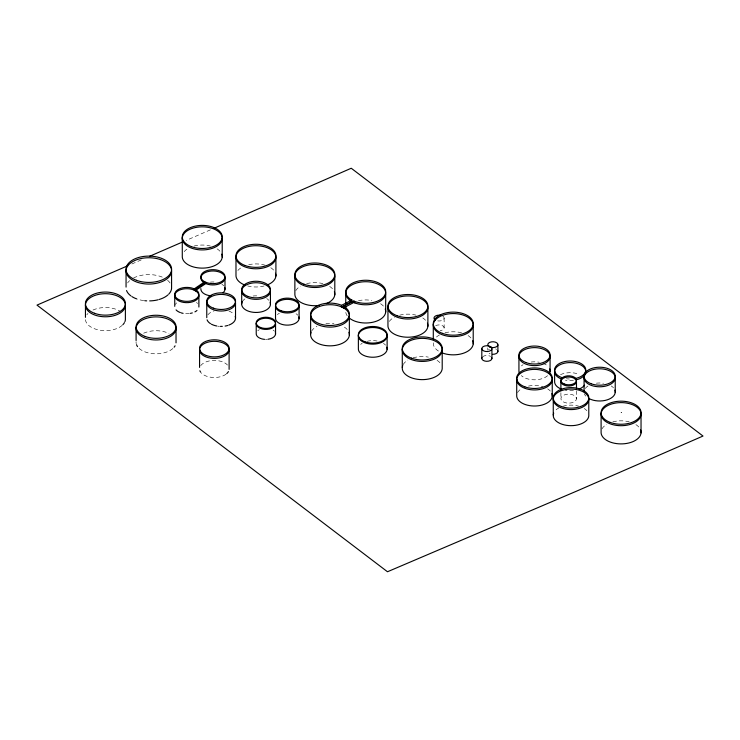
<?xml version="1.0" encoding="UTF-8"?>
<svg xmlns="http://www.w3.org/2000/svg" width="740" height="740" viewBox="0 0 740 740"><rect width="100%" height="100%" fill="white"/><g stroke="black" fill="none" stroke-linecap="round" stroke-linejoin="round"><path stroke-width="0.56" stroke-dasharray="3.7 2.78" d="M210.419 229.844L186.276 240.38M131.877 263.976L141.285 259.897M576.479 390.868L576.479 398.869A7.798 4.505 0 0 1 564.463 402.43A7.798 4.505 0 0 1 565.129 394.642A7.798 4.505 0 0 1 576.479 398.869M560.902 392.709L560.902 398.425M487.799 347.883L487.799 350.122M444.13 318.219L444.13 327.977M602.046 428.821A19.989 11.544 0 0 1 606.717 424.325M612.887 421.828A19.989 11.544 0 0 1 629.148 421.8M635.891 424.612A19.989 11.544 0 0 1 640.174 428.96M403.217 364.552A19.989 11.544 0 0 1 407.897 360.056M413.124 357.827A19.989 11.544 0 0 1 428.377 357.106M437.062 360.352A19.989 11.544 0 0 1 441.345 364.69M438.432 351.047A19.989 11.544 0 0 1 433.289 342.731M436.461 337.042A19.989 11.544 0 0 1 439.838 334.748M445.073 332.778A19.989 11.544 0 0 1 463.203 333.296M468.069 335.562A19.989 11.544 0 0 1 472.795 340.881M389.332 321.438A19.989 11.544 0 0 1 394.503 317.127M399.739 315.157A19.989 11.544 0 0 1 416 315.129M422.743 317.941A19.989 11.544 0 0 1 427.461 323.26M347.208 315.804A19.989 11.544 0 0 1 345.756 310.883M358.512 300.69A19.989 11.544 0 0 1 371.85 300.468M380.545 303.714A19.989 11.544 0 0 1 383.514 306.193M295.806 290.626A19.989 11.544 0 0 1 300.486 286.13M306.656 283.642A19.989 11.544 0 0 1 322.918 283.614M329.651 286.426A19.989 11.544 0 0 1 332.621 288.905M264.125 285.982A19.989 11.544 0 0 1 246.91 285.751M237.882 270.507A19.989 11.544 0 0 1 241.601 267.418M248.732 264.689A19.989 11.544 0 0 1 265.9 265.447M270.766 267.714A19.989 11.544 0 0 1 275.483 273.023M184.186 251.637A19.989 11.544 0 0 1 188.839 248.02M194.065 246.05A19.989 11.544 0 0 1 210.327 246.022M217.07 248.834A19.989 11.544 0 0 1 221.353 253.182M143.745 300.588A22.783 13.154 0 0 1 136.456 298.812M127.632 282.921A22.783 13.154 0 0 1 129.676 280.627M133.524 278.009A22.783 13.154 0 0 1 163.115 277.509M167.564 280.284A22.783 13.154 0 0 1 170.283 283.337M122.211 325.341A19.989 11.544 0 0 1 99.29 330.068A19.989 11.544 0 0 1 85.451 318.505M86.83 314.833A19.989 11.544 0 0 1 87.958 313.464M93 310.042A19.989 11.544 0 0 1 120.241 311.337M172.855 348.531A19.989 11.544 0 0 1 138.269 347.532M136.225 343.702A19.989 11.544 0 0 1 136.095 341.695M143.643 333.222A19.989 11.544 0 0 1 169.007 333.472M226.015 374.2A14.791 8.538 0 0 1 201.178 372.858M200.707 365.643A14.791 8.538 0 0 1 213.786 360.426A14.791 8.538 0 0 1 227.504 365.061M585.784 396.094A15.595 9 0 0 1 584.415 393.884M585.284 388.5A15.595 9 0 0 1 588.226 385.864M596.375 383.19A15.595 9 0 0 1 603.461 383.264M611.212 385.947A15.595 9 0 0 1 613.525 387.88M573.463 380.379A15.595 9 0 0 1 565.397 380.147M573.463 390.498A15.595 9 0 0 1 565.397 390.267M560.495 374.644A15.595 9 0 0 1 578.643 374.135M569.402 378.991A15.595 9 0 0 1 566.377 378.732M547.6 375.698A15.595 9 0 0 1 521.302 375.606M521.404 365.93A15.595 9 0 0 1 523.078 364.69M531.227 362.017A15.595 9 0 0 1 539.284 362.249M542.966 363.257A15.595 9 0 0 1 548.377 366.707M556.082 409.831A17.788 10.268 0 0 1 559.088 407.786M562.909 406.26A17.788 10.268 0 0 1 578.643 406.121M584.221 408.508A17.788 10.268 0 0 1 586.857 410.719M517.547 392.589A17.788 10.268 0 0 1 521.709 388.593M528.499 386.067A17.788 10.268 0 0 1 543.132 386.77M547.665 388.851A17.788 10.268 0 0 1 550.31 391.053M311.531 331.224A19.388 11.193 0 0 1 316.979 326.349M325.905 323.704A19.388 11.193 0 0 1 333.971 323.695M344.368 327.136A19.388 11.193 0 0 1 347.245 329.541M360.657 344.433A14.393 8.307 0 0 1 362.193 343.286M367.022 341.316A14.393 8.307 0 0 1 377.16 341.029M383.413 343.36A14.393 8.307 0 0 1 385.549 345.145M242.378 301.606A14.393 8.307 0 0 1 245.523 298.498M253.043 296.028A14.393 8.307 0 0 1 258.658 295.982M266.742 298.572A14.393 8.307 0 0 1 268.879 300.357M219.503 326.331A14.393 8.307 0 0 1 217.643 326.137M207.885 314.851A14.393 8.307 0 0 1 214.582 310.68M228.956 311.096A14.393 8.307 0 0 1 233.96 314.287M189.357 313.51A12.09 6.984 0 0 1 184.121 313.492M175.306 304.547A12.09 6.984 0 0 1 176.656 302.901M196.452 302.475A12.09 6.984 0 0 1 197.571 303.502M210.373 282.134A12.09 6.984 0 0 1 215.608 282.162M221.88 284.28A12.09 6.984 0 0 1 223.674 285.779M277.389 314.62A11.803 6.817 0 0 1 279.387 313.27M296.055 313.751A11.803 6.817 0 0 1 297.804 315.212M267.094 339.355A9.676 5.587 0 0 1 265.41 339.392M257.761 330.78A9.676 5.587 0 0 1 259.398 329.661M273.069 330.059A9.676 5.587 0 0 1 274.503 331.261M490.102 353.831A5.06 2.923 0 0 1 489.103 353.341M488.604 349.798A5.06 2.923 0 0 1 489.454 349.215M495.587 348.929A5.06 2.923 0 0 1 496.596 349.419M482.619 356.81A5.06 2.923 0 0 1 490.611 356.43M435.684 325.665A5.06 2.923 0 0 1 443.575 326.497A5.06 2.923 0 0 1 440.143 330.688M442.825 316.11A5.06 2.923 0 0 1 443.325 319.652A5.06 2.923 0 0 1 437.525 320.855M621.063 412.384L621.572 412.467L621.063 412.384"/><path stroke-width="1.11" d="M204.776 281.727L204.776 283.041L194.204 290.228L194.204 288.914L204.776 281.727L203.953 281.329A12.09 6.984 0 0 1 209.355 269.971A12.09 6.984 0 0 1 224.895 277.593A12.09 6.984 0 0 1 206.358 282.504L205.794 282.227L195.147 289.377L195.147 290.69L205.794 283.54L205.794 282.227M341.464 305.37L351.898 300.014L351.898 301.485L341.464 306.971L341.464 305.37L340.511 304.899A19.388 11.193 0 0 0 310.782 312.779A19.388 11.193 0 0 0 335.701 325.008A19.388 11.193 0 0 0 344.368 306.795L343.443 306.341L343.443 307.942L353.877 302.457L353.877 300.986L354.876 301.476A19.989 11.544 0 0 0 385.522 293.364A19.989 11.544 0 0 0 359.834 280.756A19.989 11.544 0 0 0 350.899 299.524L351.898 300.014M343.443 306.341L353.877 300.986M213.573 228.466L351.241 168.248L703 436.045L576.747 491.073L387.483 571.752L37 305.111L127.706 265.789M182.086 242.202L149.647 256.271M490.102 347.125L491.295 347.458A5.06 2.923 0 0 0 497.9 344.822L497.9 351.528M204.776 283.041L203.953 282.634A12.09 6.984 0 0 1 209.355 271.284A12.09 6.984 0 0 1 224.895 278.906A12.09 6.984 0 0 1 206.358 283.818L205.341 283.318M194.204 288.914L193.371 288.507A12.09 6.984 0 0 0 174.834 293.419A12.09 6.984 0 0 0 190.374 301.041A12.09 6.984 0 0 0 195.776 289.682L195.147 289.377M491.295 347.458L488.418 345.858A5.06 2.923 0 0 0 481.851 348.993A5.06 2.923 0 0 0 489.556 351.102A5.06 2.923 0 0 0 489.612 346.181L489.612 347.088M641.034 414.733A19.989 11.544 0 0 1 610.223 423.854A19.989 11.544 0 0 1 611.952 403.883A19.989 11.544 0 0 1 641.034 414.733L641.034 432.937M615.227 378.242A15.595 9 0 0 1 591.195 385.355A15.595 9 0 0 1 592.537 369.778A15.595 9 0 0 1 615.227 378.242L615.227 392.44M601.102 413.577L601.102 431.781A19.989 11.544 0 0 0 622.682 443.861A19.989 11.544 0 0 0 640.609 429.931M588.79 399.831A17.788 10.268 0 0 1 561.373 407.953A17.788 10.268 0 0 1 562.909 390.184A17.788 10.268 0 0 1 588.79 399.831L588.79 415.917A17.788 10.268 0 0 1 568.598 425.574A17.788 10.268 0 0 1 553.687 413.114M584.082 377.345L584.082 391.543M576.479 381.729A7.798 4.505 0 0 1 564.463 385.281A7.798 4.505 0 0 1 565.129 377.493A7.798 4.505 0 0 1 576.479 381.729L576.479 388.583M560.902 381.276L560.902 390.424M554.612 371.129L554.612 381.248A15.595 9 0 0 0 561.725 389.259M553.261 398.814L553.261 414.89M552.244 380.175A17.788 10.268 0 0 1 524.827 388.287A17.788 10.268 0 0 1 526.362 370.518A17.788 10.268 0 0 1 552.244 380.175L552.244 396.252M550.079 357.069A15.595 9 0 0 1 526.048 364.182A15.595 9 0 0 1 527.389 348.605A15.595 9 0 0 1 550.079 357.069L550.079 371.267M518.934 356.171L518.934 370.37A15.595 9 0 0 0 519.258 372.71M516.714 379.148L516.714 395.234A17.788 10.268 0 0 0 535.917 405.983A17.788 10.268 0 0 0 551.874 393.578M491.915 348.781L491.915 358.53M481.814 348.485L481.814 358.243M473.212 325.674A19.989 11.544 0 0 1 442.409 334.795A19.989 11.544 0 0 1 444.13 314.833A19.989 11.544 0 0 1 473.212 325.674L473.212 343.878M442.206 350.464A19.989 11.544 0 0 1 411.403 359.585A19.989 11.544 0 0 1 413.124 339.623A19.989 11.544 0 0 1 442.206 350.464L442.206 368.668A19.989 11.544 0 0 1 419.515 379.528A19.989 11.544 0 0 1 402.754 365.523M433.289 324.527L433.289 339.318M427.887 308.053A19.989 11.544 0 0 1 397.075 317.173A19.989 11.544 0 0 1 398.805 297.212A19.989 11.544 0 0 1 427.887 308.053L427.887 326.257M402.282 349.317L402.282 367.521M387.954 306.906L387.954 325.11A19.989 11.544 0 0 0 409.535 337.19A19.989 11.544 0 0 0 427.461 323.26M387.122 336.247A14.393 8.307 0 0 1 364.931 342.814A14.393 8.307 0 0 1 366.18 328.44A14.393 8.307 0 0 1 387.122 336.247L387.122 349.354M385.688 293.826L385.688 312.03M358.373 335.414L358.373 348.522A14.393 8.307 0 0 0 373.913 357.216A14.393 8.307 0 0 0 386.817 347.19M349.354 316.461L349.354 335.211M345.756 292.679L345.756 304.057M345.756 306.332L345.756 308.608M334.804 276.538A19.989 11.544 0 0 1 303.992 285.659A19.989 11.544 0 0 1 305.713 265.697A19.989 11.544 0 0 1 334.804 276.538L334.804 294.742M310.624 315.351L310.624 334.091M299.089 306.508A11.803 6.817 0 0 1 280.904 311.892A11.803 6.817 0 0 1 281.921 300.098A11.803 6.817 0 0 1 299.089 306.508L299.089 318.663M294.871 275.391L294.871 293.595A19.989 11.544 0 0 0 319.042 305.454M275.909 257.825A19.989 11.544 0 0 1 245.107 266.946A19.989 11.544 0 0 1 246.827 246.984A19.989 11.544 0 0 1 275.909 257.825L275.909 276.029M275.521 305.824L275.521 317.978A11.803 6.817 0 0 0 288.258 325.11A11.803 6.817 0 0 0 298.84 316.887M275.558 324.12A9.676 5.587 0 0 1 260.637 328.532A9.676 5.587 0 0 1 261.479 318.866A9.676 5.587 0 0 1 275.558 324.12L275.558 334.082M270.442 291.458A14.393 8.307 0 0 1 248.261 298.026A14.393 8.307 0 0 1 249.51 283.651A14.393 8.307 0 0 1 270.442 291.458L270.442 304.565M256.225 323.565L256.225 333.527A9.676 5.587 0 0 0 260.637 338.504M241.703 290.635L241.703 303.742M235.986 256.678L235.986 274.882A19.989 11.544 0 0 0 245.107 285.15M235.524 303.123A14.393 8.307 0 0 1 213.342 309.69A14.393 8.307 0 0 1 214.582 295.315A14.393 8.307 0 0 1 235.524 303.123L235.524 318.496M229.113 350.279A14.791 8.538 0 0 1 206.312 357.032A14.791 8.538 0 0 1 207.589 342.259A14.791 8.538 0 0 1 229.113 350.279L229.113 369.38M224.997 278.296L224.997 289.312M222.213 238.955A19.989 11.544 0 0 1 191.401 248.076A19.989 11.544 0 0 1 193.131 228.105A19.989 11.544 0 0 1 222.213 238.955L222.213 257.159M206.774 302.299L206.774 317.664M199.569 349.428L199.569 367.41M198.884 296.028L198.884 307.035M182.281 237.799L182.281 256.003A19.989 11.544 0 0 0 203.87 268.084A19.989 11.544 0 0 0 221.787 254.153M176.028 329.004A19.989 11.544 0 0 1 145.216 338.125A19.989 11.544 0 0 1 146.936 318.163A19.989 11.544 0 0 1 176.028 329.004L176.028 342.842M174.742 295.334L174.742 306.341M171.578 271.552A22.783 13.154 0 0 1 136.456 281.949A22.783 13.154 0 0 1 138.426 259.194A22.783 13.154 0 0 1 171.578 271.552L171.578 288.415A22.783 13.154 0 0 1 168.729 294.159M136.095 327.857L136.095 340.539M126.059 270.239L126.059 287.101M125.384 305.824A19.989 11.544 0 0 1 94.572 314.944A19.989 11.544 0 0 1 96.293 294.973A19.989 11.544 0 0 1 125.384 305.824L125.384 319.652A19.989 11.544 0 0 1 124.903 321.65M85.451 304.667L85.451 317.349M472.795 340.881A19.989 11.544 0 0 1 464.618 352.804A19.989 11.544 0 0 1 442.409 352.999M385.263 309.024A19.989 11.544 0 0 1 373.053 322.196A19.989 11.544 0 0 1 348.568 317.377M334.378 291.736A19.989 11.544 0 0 1 326.201 303.659M275.779 274.013A19.989 11.544 0 0 1 267.307 284.946M167.962 294.899A22.783 13.154 0 0 1 159.211 299.469M158.147 299.765A22.783 13.154 0 0 1 149.665 300.903M146.696 300.856A22.783 13.154 0 0 1 144.726 300.699M136.456 298.812A22.783 13.154 0 0 1 131.924 296.583M130.962 295.935A22.783 13.154 0 0 1 126.54 290.524M124.44 322.621A19.989 11.544 0 0 1 122.877 324.693M175.084 345.802A19.989 11.544 0 0 1 174.122 347.208M137.547 346.616A19.989 11.544 0 0 1 136.521 344.692M228.419 371.582A14.791 8.538 0 0 1 226.764 373.589M200.642 372.183A14.791 8.538 0 0 1 199.874 370.759M614.894 390.1A15.595 9 0 0 1 607.364 399.813A15.595 9 0 0 1 589.049 398.592M561.725 379.139A15.595 9 0 0 1 556.193 367.604A15.595 9 0 0 1 575.396 363.09A15.595 9 0 0 1 585.377 373.58M585.026 374.338A15.595 9 0 0 1 577.293 379.583M561.725 377.567A15.595 9 0 0 1 559.468 363.46A15.595 9 0 0 1 583.731 365.551A15.595 9 0 0 1 574.443 378.658M584.554 385.189A15.595 9 0 0 1 579.041 389.101M549.746 368.918A15.595 9 0 0 1 549.348 373.571M348.947 332.297A19.388 11.193 0 0 1 329.864 345.848A19.388 11.193 0 0 1 311.087 332.158M270.146 302.401A14.393 8.307 0 0 1 255.356 312.447A14.393 8.307 0 0 1 242.378 301.606M235.218 316.332A14.393 8.307 0 0 1 228.808 325.11M227.717 325.471A14.393 8.307 0 0 1 225.09 326.072M222.315 326.358A14.393 8.307 0 0 1 220.437 326.377M216.737 325.989A14.393 8.307 0 0 1 211.363 324.166M210.484 323.657A14.393 8.307 0 0 1 207.08 319.828M196.97 310.476A12.09 6.984 0 0 1 194.925 311.864M192.326 312.9A12.09 6.984 0 0 1 190.374 313.362M183.104 313.335A12.09 6.984 0 0 1 181.161 312.863M180.255 312.548A12.09 6.984 0 0 1 176.055 309.875M224.738 287.49A12.09 6.984 0 0 1 223.073 292.753M211.27 295.88A12.09 6.984 0 0 1 200.845 288.618M275.354 332.63A9.676 5.587 0 0 1 267.926 339.272M264.568 339.346A9.676 5.587 0 0 1 261.368 338.744M497.789 350.769A5.06 2.923 0 0 1 492.599 354.303M488.345 346.006A5.06 2.923 0 0 1 491.786 341.825A5.06 2.923 0 0 1 497.9 344.822M491.813 357.772A5.06 2.923 0 0 1 486.615 361.305A5.06 2.923 0 0 1 482.055 357.494M435.324 320.032A5.06 2.923 0 0 1 434.833 316.489A5.06 2.923 0 0 1 440.624 315.296M354.876 302.947L350.899 300.995A19.989 11.544 0 0 1 359.834 282.227A19.989 11.544 0 0 1 385.522 294.825A19.989 11.544 0 0 1 354.876 302.947M344.368 308.395L340.511 306.499A19.388 11.193 0 0 0 310.782 314.371A19.388 11.193 0 0 0 335.701 326.599A19.388 11.193 0 0 0 344.368 308.395M195.776 290.996L193.371 289.812A12.09 6.984 0 0 0 174.834 294.724A12.09 6.984 0 0 0 190.374 302.346A12.09 6.984 0 0 0 195.776 290.996M610.223 422.411A19.989 11.544 0 0 0 641.034 413.29A19.989 11.544 0 0 0 611.952 402.44A19.989 11.544 0 0 0 610.223 422.411M411.403 358.142A19.989 11.544 0 0 0 442.206 349.021A19.989 11.544 0 0 0 413.124 338.171A19.989 11.544 0 0 0 411.403 358.142M442.409 333.351A19.989 11.544 0 0 0 473.212 324.231A19.989 11.544 0 0 0 444.13 313.39A19.989 11.544 0 0 0 442.409 333.351M397.075 315.73A19.989 11.544 0 0 0 427.887 306.61A19.989 11.544 0 0 0 398.805 295.769A19.989 11.544 0 0 0 397.075 315.73M303.992 284.216A19.989 11.544 0 0 0 334.804 275.095A19.989 11.544 0 0 0 305.713 264.254A19.989 11.544 0 0 0 303.992 284.216M245.107 265.503A19.989 11.544 0 0 0 275.909 256.382A19.989 11.544 0 0 0 246.827 245.532A19.989 11.544 0 0 0 245.107 265.503M191.401 246.624A19.989 11.544 0 0 0 222.213 237.512A19.989 11.544 0 0 0 193.131 226.662A19.989 11.544 0 0 0 191.401 246.624M136.456 280.303A22.783 13.154 0 0 0 171.578 269.906A22.783 13.154 0 0 0 138.426 257.548A22.783 13.154 0 0 0 136.456 280.303M94.572 313.298A19.989 11.544 0 0 0 125.384 304.177A19.989 11.544 0 0 0 96.293 293.327A19.989 11.544 0 0 0 94.572 313.298M145.216 336.478A19.989 11.544 0 0 0 176.028 327.358A19.989 11.544 0 0 0 146.936 316.517A19.989 11.544 0 0 0 145.216 336.478M206.312 355.514A14.791 8.538 0 0 0 229.113 348.762A14.791 8.538 0 0 0 207.589 340.742A14.791 8.538 0 0 0 206.312 355.514M591.195 383.773A15.595 9 0 0 0 615.227 376.66A15.595 9 0 0 0 592.537 368.206A15.595 9 0 0 0 591.195 383.773M526.048 362.6A15.595 9 0 0 0 550.079 355.487A15.595 9 0 0 0 527.389 347.032A15.595 9 0 0 0 526.048 362.6M561.373 406.491A17.788 10.268 0 0 0 588.79 398.37A17.788 10.268 0 0 0 562.909 388.722A17.788 10.268 0 0 0 561.373 406.491M524.827 386.826A17.788 10.268 0 0 0 552.244 378.704A17.788 10.268 0 0 0 526.362 369.057A17.788 10.268 0 0 0 524.827 386.826M364.931 341.769A14.393 8.307 0 0 0 387.122 335.202A14.393 8.307 0 0 0 366.18 327.394A14.393 8.307 0 0 0 364.931 341.769M248.261 296.536A14.393 8.307 0 0 0 270.442 289.969A14.393 8.307 0 0 0 249.51 282.162A14.393 8.307 0 0 0 248.261 296.536M213.342 308.136A14.393 8.307 0 0 0 235.524 301.568A14.393 8.307 0 0 0 214.582 293.762A14.393 8.307 0 0 0 213.342 308.136M280.904 310.671A11.803 6.817 0 0 0 299.089 305.287A11.803 6.817 0 0 0 281.921 298.886A11.803 6.817 0 0 0 280.904 310.671M260.637 327.533A9.676 5.587 0 0 0 275.558 323.121A9.676 5.587 0 0 0 261.479 317.867A9.676 5.587 0 0 0 260.637 327.533M564.463 384.088A7.798 4.505 0 0 0 576.479 380.526A7.798 4.505 0 0 0 565.129 376.299A7.798 4.505 0 0 0 564.463 384.088"/></g></svg>
